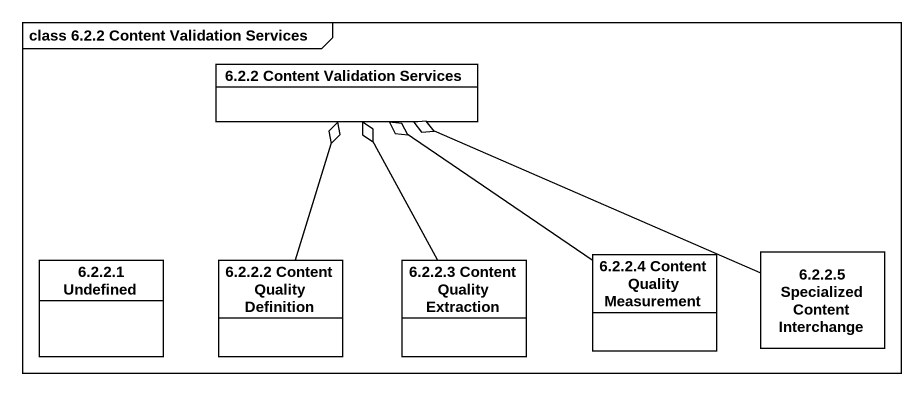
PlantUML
@startuml
mainframe class 6.2.2 Content Validation Services
hide circle
hide empty members
class "6.2.2 Content Validation Services" as c6_2_2_Content_Validation
class "6.2.2.1 Undefined" as c6_2_2_1_Undefined
class "6.2.2.2 Content Quality Definition" as c6_2_2_2_Content_Quality
class "6.2.2.3 Content Quality Extraction" as c6_2_2_3_Content_Quality
class "6.2.2.4 Content Quality Measurement" as c6_2_2_4_Content_Quality
class "6.2.2.5 Specialized Content Interchange" as c6_2_2_5_Specialized_Content
c6_2_2_2_Content_Quality -up-o c6_2_2_Content_Validation
c6_2_2_3_Content_Quality -up-o c6_2_2_Content_Validation
c6_2_2_4_Content_Quality -up-o c6_2_2_Content_Validation
c6_2_2_5_Specialized_Content -left-o c6_2_2_Content_Validation
@enduml
